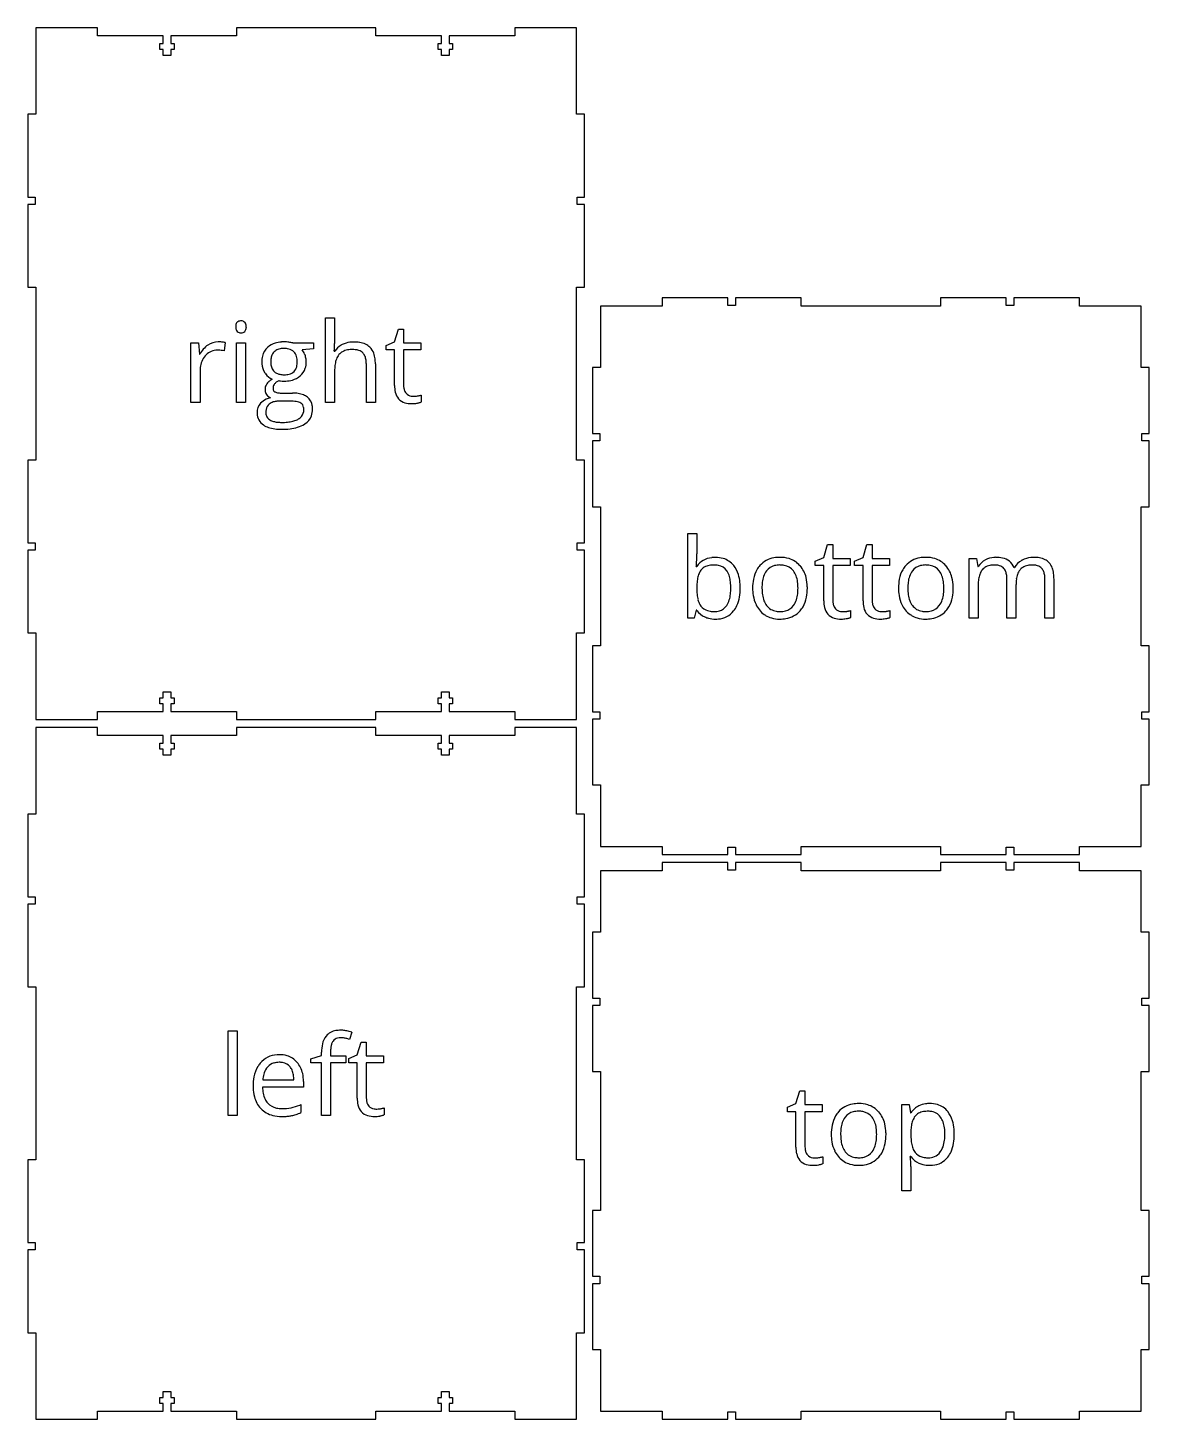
# Model space of a CAD drawing. Header units: inches. Extents: x 0 to 624, y 3 to 518.
# Drawn here: x 209 to 624, y 3 to 518 of the extents above; entities that cross this region are included whole.
import ezdxf

# ---------------------------------------------------------------- set-up
doc = ezdxf.new("R2010")
doc.units = ezdxf.units.IN

msp = doc.modelspace()

# ---------------------------------------------------------------- linework, layer by layer
at = {"layer": 'bottom_labelLayer'}
for p, q in [((453.23, 299.55), (453.23, 330.85)), ((453.23, 330.85), (456.56, 330.85)), ((456.56, 330.85), (456.56, 323.25)), ((503.6, 322), (505.01, 326.71)), ((505.01, 326.71), (506.94, 326.71)), ((506.94, 326.71), (506.94, 321.6)), ((518.14, 322), (519.55, 326.71)), ((519.55, 326.71), (521.48, 326.71)), ((521.48, 326.71), (521.48, 321.6)), ((500.44, 320.61), (503.6, 322)), ((500.44, 319), (500.44, 320.61)), ((506.94, 321.6), (513.34, 321.6)), ((513.34, 321.6), (513.34, 319)), ((514.98, 320.61), (518.14, 322)), ((514.98, 319), (514.98, 320.61)), ((521.48, 321.6), (527.88, 321.6)), ((527.88, 321.6), (527.88, 319)), ((557.33, 299.55), (557.33, 321.6)), ((557.33, 321.6), (560.05, 321.6)), ((560.05, 321.6), (560.59, 318.58)), ((456.4, 318.66), (456.56, 318.66)), ((503.6, 319), (500.44, 319)), ((503.6, 305.89), (503.6, 319)), ((513.34, 319), (506.94, 319)), ((506.94, 319), (506.94, 306.03)), ((518.14, 319), (514.98, 319)), ((518.14, 305.89), (518.14, 319)), ((527.88, 319), (521.48, 319)), ((521.48, 319), (521.48, 306.03)), ((560.59, 318.58), (560.75, 318.58)), ((574.03, 318.26), (574.19, 318.26)), ((560.67, 311.12), (560.67, 299.55)), ((571.37, 299.55), (571.37, 313.89)), ((574.71, 311.86), (574.71, 299.55)), ((585.44, 299.55), (585.44, 313.89)), ((588.77, 313.93), (588.77, 299.55)), ((455.62, 299.55), (453.23, 299.55)), ((456.32, 302.39), (455.62, 299.55)), ((456.56, 302.39), (456.32, 302.39)), ((513.5, 302.31), (513.5, 299.75)), ((528.04, 302.31), (528.04, 299.75)), ((560.67, 299.55), (557.33, 299.55)), ((574.71, 299.55), (571.37, 299.55)), ((588.77, 299.55), (585.44, 299.55))]:
    msp.add_line(p, q, dxfattribs=at)
for centre, radius, start, end in [((406.32, 322.54), 50.24, 355.7239, 358.1259), ((386.94, 323.19), 69.63, 358.1123, 0.0484), ((462.79, 314.32), 7.59, 95.1835, 145.1109), ((463.46, 310.56), 11.41, 89.8743, 96.8145), ((463.59, 311.76), 10.21, 74.2393, 90.5624), ((464.26, 314.23), 7.64, 38.5631, 74.067), ((486.5, 313.08), 8.83, 99.1759, 137.9833), ((487.36, 309.03), 12.97, 89.7326, 100.076), ((487.54, 310.78), 11.22, 73.5223, 90.5692), ((488.19, 313.17), 8.74, 41.1446, 73.2134), ((540.48, 313.08), 8.83, 99.1759, 137.9833), ((541.34, 309.03), 12.97, 89.7326, 100.076), ((541.51, 310.78), 11.22, 73.5223, 90.5692), ((542.17, 313.17), 8.74, 41.1446, 73.2134), ((566.41, 315.25), 6.56, 117.121, 149.5424), ((567.08, 314.06), 7.93, 93.8343, 117.5072), ((567.26, 312.43), 9.58, 89.9662, 94.2831), ((567.37, 311.07), 10.93, 77.5572, 90.5513), ((568.39, 315.43), 6.45, 52.7027, 78.0054), ((568.75, 316.1), 5.7, 22.2098, 51.4971), ((580.24, 314.79), 6.97, 119.4042, 150.1829), ((581.01, 313.62), 8.38, 118.2583, 120.063), ((581.01, 313.53), 8.45, 95.8635, 117.9693), ((581.3, 311.46), 10.54, 89.9197, 96.2617), ((581.39, 310.39), 11.61, 79.9361, 90.3804), ((582.16, 314.58), 7.35, 62.9723, 80.1665), ((582.97, 316.24), 5.5, 44.229, 62.6229), ((582.73, 316.14), 5.75, 19.5612, 43.3161), ((414.78, 321.96), 41.75, 355.4717, 355.6527), ((467.12, 312.21), 10.45, 160.8926, 171.2334), ((462.66, 313.79), 5.72, 143.3382, 161.256), ((461.59, 314.5), 4.44, 120.1403, 142.4249), ((462.24, 313.29), 5.81, 100.4469, 119.6701), ((462.93, 309.78), 9.38, 89.5731, 100.7324), ((463.05, 311.44), 7.72, 78.6781, 90.3749), ((463.71, 314.22), 4.87, 35.5408, 79.8011), ((463.16, 313.83), 5.54, 32.7035, 35.5242), ((461.67, 312.98), 7.26, 15.7779, 32.0151), ((456.88, 311.57), 12.25, 6.1649, 16.0396), ((462.52, 312.88), 9.84, 16.4709, 38.4075), ((457.52, 311.31), 15.08, 5.1338, 16.7973), ((488.7, 311.88), 11.34, 150.7111, 169.4695), ((486.82, 312.84), 9.23, 138.1759, 150.2287), ((491.97, 311.48), 11.22, 162.0653, 173.1675), ((487.88, 312.85), 6.9, 142.9026, 162.375), ((486.58, 313.76), 5.32, 103.4685, 142.3119), ((487.25, 311.22), 7.95, 89.4806, 103.8805), ((487.37, 310.74), 8.42, 79.3453, 90.3175), ((488.01, 313.6), 5.49, 37.9578, 80.4006), ((486.88, 312.8), 6.88, 20.0257, 37.4351), ((483.48, 311.55), 10.5, 7.744, 20.069), ((486.94, 312.09), 10.4, 13.5014, 41.0703), ((482.08, 310.82), 15.41, 1.1277, 13.88), ((542.67, 311.88), 11.34, 150.7111, 169.4695), ((540.79, 312.84), 9.23, 138.1759, 150.2287), ((545.95, 311.48), 11.22, 162.0653, 173.1675), ((541.86, 312.85), 6.9, 142.9026, 162.375), ((540.56, 313.76), 5.32, 103.4685, 142.3119), ((541.23, 311.22), 7.95, 89.4806, 103.8805), ((541.34, 310.74), 8.42, 79.3453, 90.3175), ((541.99, 313.6), 5.49, 37.9578, 80.4006), ((540.86, 312.8), 6.88, 20.0257, 37.4351), ((537.46, 311.55), 10.5, 7.744, 20.069), ((540.91, 312.09), 10.4, 13.5014, 41.0703), ((536.06, 310.82), 15.41, 1.1277, 13.88), ((570.69, 312.48), 9.93, 161.0235, 171.4469), ((566.61, 313.92), 5.6, 143.077, 161.3914), ((565.59, 314.61), 4.38, 123.7021, 142.3022), ((566.03, 313.85), 5.24, 101.1546, 123.0656), ((566.66, 310.87), 8.29, 89.5573, 101.4832), ((566.74, 311.34), 7.82, 85.5238, 90.0793), ((566.96, 313.61), 5.54, 72.3601, 85.9562), ((567.61, 315.55), 3.5, 41.0611, 72.8994), ((567.16, 315.25), 4.04, 20.7071, 40.0218), ((565.15, 314.48), 6.18, 7.9865, 20.795), ((561.52, 313.95), 9.85, 359.6948, 8.1472), ((583.82, 312.71), 9.06, 160.8732, 172.5273), ((580.49, 313.9), 5.52, 140.9765, 161.17), ((579.6, 314.55), 4.42, 122.3597, 140.2884), ((580.1, 313.67), 5.43, 101.0032, 121.7841), ((580.74, 310.57), 8.59, 89.5621, 101.2962), ((580.82, 311.41), 7.75, 85.8145, 90.0685), ((581.02, 313.61), 5.54, 72.6396, 86.2568), ((581.66, 315.54), 3.51, 41.0408, 73.1793), ((581.22, 315.25), 4.04, 20.7071, 40.0218), ((579.21, 314.48), 6.18, 7.9865, 20.795), ((575.58, 313.95), 9.85, 359.6948, 8.1472), ((579.24, 314.82), 9.48, 7.5042, 19.9645), ((573.46, 314.01), 15.32, 359.7107, 7.6907), ((482.29, 310.61), 25.73, 177.6177, 180.0425), ((478.64, 310.51), 22.08, 179.7763, 185.7075), ((474.56, 311.01), 17.98, 171.0668, 177.8457), ((450.04, 310.56), 19.13, 353.4935, 0.2205), ((449.45, 310.71), 19.73, 359.7681, 6.3095), ((453.06, 310.48), 19.58, 350.6563, 0.338), ((451.2, 310.64), 21.43, 359.8779, 5.4094), ((494.58, 310.71), 17.34, 169.2443, 180.3881), ((493.95, 310.53), 16.71, 179.7745, 189.0933), ((497.62, 310.51), 16.91, 179.706, 187.9161), ((498.35, 310.67), 17.65, 173.0086, 180.2464), ((477.38, 310.68), 16.66, 359.7076, 7.8973), ((476.45, 310.53), 17.59, 353.5363, 0.2014), ((480.25, 310.48), 17.25, 349.1762, 0.3863), ((477.9, 310.6), 19.6, 359.9919, 1.542), ((548.56, 310.71), 17.34, 169.2443, 180.3881), ((547.93, 310.53), 16.71, 179.7745, 189.0933), ((552.33, 310.67), 17.65, 173.0086, 180.2464), ((551.59, 310.51), 16.91, 179.706, 187.9161), ((531.36, 310.68), 16.66, 359.7076, 7.8973), ((530.43, 310.53), 17.59, 353.5363, 0.2014), ((534.23, 310.48), 17.25, 349.1762, 0.3863), ((531.88, 310.6), 19.6, 359.9919, 1.542), ((583.92, 311.13), 23.25, 178.0976, 180.0253), ((577.46, 311.42), 16.78, 171.3042, 178.3502), ((589.4, 311.94), 14.68, 172.3776, 180.183), ((593.29, 311.86), 18.58, 179.894, 179.9997), ((469.94, 309.61), 13.33, 185.5925, 194.2051), ((464.36, 308.16), 7.57, 193.943, 208.0218), ((462.11, 307.02), 5.04, 208.5537, 217.5606), ((461.92, 306.94), 4.84, 218.1691, 253.8047), ((463.65, 306.81), 4.8, 286.0163, 326.8497), ((461.26, 308.4), 7.67, 326.7105, 343.6662), ((456.79, 309.76), 12.34, 343.4171, 353.6369), ((462.89, 308.02), 9.39, 321.3161, 335.5436), ((459.88, 309.32), 12.66, 335.8306, 350.8255), ((489.66, 309.8), 12.35, 188.9102, 205.3171), ((488.39, 309.27), 10.98, 205.656, 208.4461), ((486.73, 308.26), 9.04, 207.7947, 238.6758), ((491.41, 309.62), 10.64, 187.7639, 200.0977), ((488, 308.37), 7.01, 200.0846, 216.9132), ((486.75, 307.47), 5.47, 217.301, 261.7099), ((488.05, 307.42), 5.4, 284.5662, 322.6334), ((486.62, 308.46), 7.17, 323.0089, 342.6391), ((482.51, 309.8), 11.49, 342.3616, 353.7537), ((486.06, 309.32), 11.33, 330.2507, 349.4116), ((514.09, 305.77), 10.5, 179.3551, 192.8478), ((513.66, 305.99), 6.72, 179.6416, 189.7506), ((511.29, 305.56), 4.31, 189.548, 205.7874), ((528.64, 305.77), 10.5, 179.3551, 192.8478), ((528.21, 305.99), 6.72, 179.6416, 189.7506), ((525.83, 305.56), 4.31, 189.548, 205.7874), ((543.63, 309.8), 12.35, 188.9102, 205.3171), ((542.36, 309.27), 10.98, 205.656, 208.4461), ((540.71, 308.26), 9.04, 207.7947, 238.6758), ((545.39, 309.62), 10.64, 187.7639, 200.0977), ((541.97, 308.37), 7.01, 200.0846, 216.9132), ((540.72, 307.47), 5.47, 217.301, 261.7099), ((542.03, 307.42), 5.4, 284.5662, 322.6334), ((540.59, 308.46), 7.17, 323.0089, 342.6391), ((536.49, 309.8), 11.49, 342.3616, 353.7537), ((540.04, 309.32), 11.33, 330.2507, 349.4116), ((462.58, 306.69), 7.4, 215.585, 245.8362), ((463.14, 307.99), 8.81, 245.9802, 255.5456), ((462.82, 309.71), 7.76, 253.1382, 266.8483), ((463.43, 309.28), 10.13, 255.7755, 270.3186), ((463.07, 312.68), 10.74, 266.3776, 270.0511), ((463.15, 308.6), 6.66, 269.3869, 285.8631), ((463.5, 310.47), 11.33, 269.9226, 275.5482), ((464.03, 307.09), 7.91, 274.064, 321.4081), ((486.85, 308.49), 9.3, 238.8116, 253.2428), ((487.21, 309.87), 10.72, 253.5437, 270.4182), ((487.33, 310.24), 8.29, 260.5033, 270.2477), ((487.34, 312.12), 12.97, 269.7503, 279.8033), ((487.44, 309.7), 7.76, 269.4482, 284.7256), ((488.17, 308.13), 8.9, 278.8959, 317.9979), ((487.85, 308.39), 9.32, 318.144, 329.7566), ((508.83, 304.35), 5.05, 190.3818, 253.8772), ((510.31, 305.11), 3.24, 206.1294, 221.4084), ((509.86, 307.87), 8.72, 253.7848, 270.8853), ((510.2, 305.03), 3.1, 221.5949, 262.3505), ((510.46, 306.37), 4.46, 261.3266, 270.1913), ((510, 307.71), 8.56, 270.0033, 270.7606), ((509.95, 309.56), 10.41, 270.8933, 275.5484), ((510.5, 312.87), 10.97, 269.8804, 278.3028), ((509.56, 313.6), 14.47, 275.526, 279.294), ((509.9, 311.65), 12.49, 279.1863, 280.1142), ((510.61, 312.02), 10.11, 278.4156, 279.0082), ((510.46, 308.61), 9.4, 280.007, 283.3735), ((509.38, 319.88), 18.06, 278.959, 280.5104), ((511.3, 305.12), 5.81, 283.3069, 288.1198), ((510.55, 313.59), 11.66, 280.4848, 282.6268), ((511.58, 309.02), 6.98, 282.5877, 285.5795), ((512.09, 302.72), 3.28, 287.9888, 295.3049), ((512.09, 307.12), 5.02, 285.7242, 286.2562), ((523.37, 304.35), 5.05, 190.3818, 253.8772), ((524.86, 305.11), 3.24, 206.1294, 221.4084), ((524.41, 307.87), 8.72, 253.7848, 270.8853), ((524.75, 305.03), 3.1, 221.5949, 262.3505), ((525.01, 306.37), 4.46, 261.3266, 270.1913), ((524.54, 307.71), 8.56, 270.0033, 270.7606), ((524.49, 309.56), 10.41, 270.8933, 275.5484), ((525.05, 312.87), 10.97, 269.8804, 278.3028), ((524.1, 313.6), 14.47, 275.526, 279.294), ((524.45, 311.65), 12.49, 279.1863, 280.1142), ((525.15, 312.02), 10.11, 278.4156, 279.0082), ((525.01, 308.61), 9.4, 280.007, 283.3735), ((523.92, 319.88), 18.06, 278.959, 280.5104), ((525.84, 305.12), 5.81, 283.3069, 288.1198), ((525.09, 313.59), 11.66, 280.4848, 282.6268), ((526.12, 309.02), 6.98, 282.5877, 285.5795), ((526.64, 302.72), 3.28, 287.9888, 295.3049), ((526.64, 307.12), 5.02, 285.7242, 286.2562), ((540.82, 308.49), 9.3, 238.8116, 253.2428), ((541.18, 309.87), 10.72, 253.5437, 270.4182), ((541.3, 310.24), 8.29, 260.5033, 270.2477), ((541.31, 312.12), 12.97, 269.7503, 279.8033), ((541.41, 309.7), 7.76, 269.4482, 284.7256), ((542.15, 308.13), 8.9, 278.8959, 317.9979), ((541.82, 308.39), 9.32, 318.144, 329.7566)]:
    msp.add_arc(centre, radius, start, end, dxfattribs=at)
at = {"layer": 'bottom_outsideCutPath'}
for p, q in [((468.12, 418), (443.75, 418)), ((443.75, 418), (443.75, 415)), ((468.12, 415.25), (468.12, 418)), ((495.25, 418), (470.88, 418)), ((470.88, 418), (470.88, 415.25)), ((495.25, 415), (495.25, 418)), ((571.12, 418), (546.75, 418)), ((546.75, 418), (546.75, 415)), ((571.12, 415.25), (571.12, 418)), ((598.25, 418), (573.88, 418)), ((573.88, 418), (573.88, 415.25)), ((598.25, 415), (598.25, 418)), ((421, 415), (421, 392.25)), ((443.75, 415), (421, 415)), ((469.5, 415.25), (468.12, 415.25)), ((470.88, 415.25), (469.5, 415.25)), ((469.5, 415.25), (469.5, 415.25)), ((546.75, 415), (495.25, 415)), ((572.5, 415.25), (571.12, 415.25)), ((573.88, 415.25), (572.5, 415.25)), ((572.5, 415.25), (572.5, 415.25)), ((621, 415), (598.25, 415)), ((621, 392.25), (621, 415)), ((421, 392.25), (418, 392.25)), ((418, 392.25), (418, 367.88)), ((624, 392.25), (621, 392.25)), ((624, 367.88), (624, 392.25)), ((418, 367.88), (420.75, 367.88)), ((420.75, 367.88), (420.75, 366.5)), ((420.75, 366.5), (420.75, 366.5)), ((420.75, 366.5), (420.75, 365.12)), ((621.25, 366.5), (621.25, 367.88)), ((621.25, 367.88), (624, 367.88)), ((621.25, 365.12), (621.25, 366.5)), ((621.25, 366.5), (621.25, 366.5)), ((420.75, 365.12), (418, 365.12)), ((418, 365.12), (418, 340.75)), ((624, 365.12), (621.25, 365.12)), ((624, 340.75), (624, 365.12)), ((418, 340.75), (421, 340.75)), ((421, 340.75), (421, 289.25)), ((621, 289.25), (621, 340.75)), ((621, 340.75), (624, 340.75)), ((421, 289.25), (418, 289.25)), ((418, 289.25), (418, 264.88)), ((624, 289.25), (621, 289.25)), ((624, 264.88), (624, 289.25)), ((418, 264.88), (420.75, 264.88)), ((420.75, 264.88), (420.75, 263.5)), ((420.75, 263.5), (420.75, 263.5)), ((420.75, 263.5), (420.75, 262.12)), ((621.25, 263.5), (621.25, 264.88)), ((621.25, 264.88), (624, 264.88)), ((621.25, 262.12), (621.25, 263.5)), ((621.25, 263.5), (621.25, 263.5)), ((420.75, 262.12), (418, 262.12)), ((418, 262.12), (418, 237.75)), ((624, 262.12), (621.25, 262.12)), ((624, 237.75), (624, 262.12)), ((418, 237.75), (421, 237.75)), ((421, 237.75), (421, 215)), ((621, 215), (621, 237.75)), ((621, 237.75), (624, 237.75)), ((421, 215), (443.75, 215)), ((443.75, 215), (443.75, 212)), ((443.75, 212), (468.12, 212)), ((468.12, 212), (468.12, 214.75)), ((468.12, 214.75), (469.5, 214.75)), ((469.5, 214.75), (469.5, 214.75)), ((469.5, 214.75), (470.88, 214.75)), ((470.88, 214.75), (470.88, 212)), ((470.88, 212), (495.25, 212)), ((495.25, 212), (495.25, 215)), ((495.25, 215), (546.75, 215)), ((546.75, 215), (546.75, 212)), ((546.75, 212), (571.12, 212)), ((571.12, 212), (571.12, 214.75)), ((571.12, 214.75), (572.5, 214.75)), ((572.5, 214.75), (572.5, 214.75)), ((572.5, 214.75), (573.88, 214.75)), ((573.88, 214.75), (573.88, 212)), ((573.88, 212), (598.25, 212)), ((598.25, 212), (598.25, 215)), ((598.25, 215), (621, 215))]:
    msp.add_line(p, q, dxfattribs=at)
at = {"layer": 'left_labelLayer'}
for p, q in [((283.18, 115.44), (283.18, 146.74)), ((283.18, 146.74), (286.52, 146.74)), ((286.52, 146.74), (286.52, 115.44)), ((328.91, 146.26), (328.04, 143.58)), ((330.92, 137.89), (332.33, 142.6)), ((332.33, 142.6), (334.26, 142.6)), ((334.26, 142.6), (334.26, 137.49)), ((313.76, 136.4), (317.7, 137.61)), ((313.76, 134.89), (313.76, 136.4)), ((317.7, 134.89), (313.76, 134.89)), ((317.7, 137.61), (317.7, 138.84)), ((317.7, 115.44), (317.7, 134.89)), ((321.04, 138.92), (321.04, 137.49)), ((321.04, 137.49), (326.66, 137.49)), ((326.66, 134.89), (321.04, 134.89)), ((321.04, 134.89), (321.04, 115.44)), ((326.66, 137.49), (326.66, 134.89)), ((327.76, 136.5), (330.92, 137.89)), ((327.76, 134.89), (327.76, 136.5)), ((330.92, 134.89), (327.76, 134.89)), ((330.92, 121.78), (330.92, 134.89)), ((334.26, 137.49), (340.66, 137.49)), ((340.66, 134.89), (334.26, 134.89)), ((334.26, 134.89), (334.26, 121.92)), ((340.66, 137.49), (340.66, 134.89)), ((311.02, 125.86), (295.84, 125.86)), ((295.92, 128.58), (307.44, 128.58)), ((311.02, 127.97), (311.02, 125.86)), ((310.08, 119.44), (310.08, 116.47)), ((286.52, 115.44), (283.18, 115.44)), ((321.04, 115.44), (317.7, 115.44)), ((340.82, 118.2), (340.82, 115.64))]:
    msp.add_line(p, q, dxfattribs=at)
for centre, radius, start, end in [((324.87, 140.48), 7, 141.7434, 168.2322), ((323.84, 141.02), 5.86, 98.2552, 139.6203), ((324.75, 136.81), 10.15, 89.6697, 99.9314), ((324.7, 139.7), 4.5, 89.4859, 103.4197), ((324.72, 137.03), 7.18, 83.0761, 89.7927), ((324.75, 136.21), 10.75, 81.5641, 89.7018), ((323.99, 130.94), 16.08, 75.974, 81.6565), ((322.7, 125.55), 21.62, 73.2964, 76.0946), ((331.24, 138.99), 13.53, 167.5776, 180.6587), ((336.81, 138.92), 15.77, 178.1973, 180.0232), ((332.49, 139.11), 11.45, 171.6528, 178.4384), ((327.92, 139.79), 6.82, 161.8438, 171.7847), ((325.12, 140.74), 3.86, 145.0689, 162.1802), ((324.3, 141.26), 2.89, 102.7677, 144.338), ((324.28, 133.5), 10.73, 76.5184, 83.0217), ((323.02, 128.16), 16.22, 71.9613, 76.5918), ((302.59, 128.41), 9.89, 140.1056, 148.9067), ((301.61, 129.31), 8.56, 92.4763, 140.5386), ((301.55, 129.96), 5.09, 106.4657, 137.9176), ((301.95, 128.51), 6.58, 89.4422, 106.209), ((302.04, 126.09), 11.81, 89.9638, 93.9176), ((302.05, 128.23), 6.86, 79.6469, 90.291), ((302.15, 127.72), 10.17, 74.2126, 90.545), ((302.53, 130.47), 4.58, 40.0823, 80.6243), ((302.79, 130.06), 7.74, 41.2065, 74.0233), ((301.58, 129.02), 9.34, 11.5994, 41.1496), ((309.91, 126.4), 17.54, 168.9539, 180.3843), ((304.18, 127.57), 11.69, 149.4071, 169.1854), ((308.48, 127.42), 12.62, 172.1545, 174.7616), ((305.61, 127.88), 9.71, 160.3353, 172.5315), ((302.69, 128.96), 6.6, 138.0995, 160.5866), ((302.06, 130.11), 5.17, 23.4821, 39.7072), ((300.13, 129.3), 7.26, 8.7342, 23.2772), ((296.06, 128.64), 11.38, 359.6745, 8.9224), ((297.43, 128.06), 13.59, 359.6148, 12.0336), ((311.45, 126.28), 19.08, 179.9887, 181.7991), ((307.16, 126.03), 14.78, 181.3575, 194.492), ((309.24, 126.13), 13.4, 181.1447, 190.8007), ((304.51, 125.2), 8.58, 190.6006, 206.0275), ((302.38, 124.72), 9.83, 194.0877, 223.0538), ((302.42, 124.21), 6.27, 206.295, 222.5558), ((302.23, 124.11), 6.07, 223.0645, 258.1401), ((302.98, 135.59), 17.64, 270.1984, 292.209), ((302.13, 138.02), 20.21, 291.8255, 293.1614), ((341.42, 121.66), 10.5, 179.3551, 192.8478), ((336.15, 120.23), 5.05, 190.3818, 253.8772), ((340.98, 121.88), 6.72, 179.6416, 189.7506), ((338.61, 121.45), 4.31, 189.548, 205.7874), ((337.63, 121), 3.24, 206.1294, 221.4084), ((337.53, 120.92), 3.1, 221.5949, 262.3505), ((301.86, 124.35), 9.19, 223.5466, 256.1957), ((302.81, 128.01), 12.98, 256.0088, 270.4848), ((302.97, 127.15), 9.19, 257.5312, 270.4319), ((302.93, 142.24), 27.21, 269.9669, 271.9931), ((303.19, 135.68), 20.64, 271.912, 275.9727), ((303.9, 129.1), 14.02, 275.9055, 281.6604), ((303.54, 130.37), 15.33, 281.9936, 287.8851), ((302.09, 134.85), 20.05, 287.9023, 293.4862), ((337.18, 123.76), 8.72, 253.7848, 270.8853), ((337.79, 122.26), 4.46, 261.3266, 270.1913), ((337.32, 123.6), 8.56, 270.0033, 270.7606), ((337.27, 125.45), 10.41, 270.8933, 275.5484), ((337.82, 128.76), 10.97, 269.8804, 278.3028), ((336.88, 129.49), 14.47, 275.526, 279.294), ((337.22, 127.54), 12.49, 279.1863, 280.1142), ((337.93, 127.91), 10.11, 278.4156, 279.0082), ((337.78, 124.5), 9.4, 280.007, 283.3735), ((336.7, 135.77), 18.06, 278.959, 280.5104), ((338.62, 121.01), 5.81, 283.3069, 288.1198), ((337.87, 129.48), 11.66, 280.4848, 282.6268), ((338.9, 124.91), 6.98, 282.5877, 285.5795), ((339.41, 118.61), 3.28, 287.9888, 295.3049), ((339.41, 123.01), 5.02, 285.7242, 286.2562)]:
    msp.add_arc(centre, radius, start, end, dxfattribs=at)
at = {"layer": 'left_outsideCutPath'}
for p, q in [((212, 259), (212, 227)), ((234.75, 259), (212, 259)), ((234.75, 256), (234.75, 259)), ((337.75, 259), (286.25, 259)), ((286.25, 259), (286.25, 256)), ((337.75, 256), (337.75, 259)), ((412, 259), (389.25, 259)), ((389.25, 259), (389.25, 256)), ((412, 227), (412, 259)), ((259.12, 256), (234.75, 256)), ((257.88, 251), (257.88, 253.25)), ((257.88, 253.25), (259.12, 253.25)), ((259.12, 253.25), (259.12, 256)), ((286.25, 256), (261.88, 256)), ((261.88, 256), (261.88, 253.25)), ((261.88, 253.25), (263.12, 253.25)), ((263.12, 253.25), (263.12, 251)), ((362.12, 256), (337.75, 256)), ((360.88, 251), (360.88, 253.25)), ((360.88, 253.25), (362.12, 253.25)), ((362.12, 253.25), (362.12, 256)), ((389.25, 256), (364.88, 256)), ((364.88, 256), (364.88, 253.25)), ((364.88, 253.25), (366.12, 253.25)), ((366.12, 253.25), (366.12, 251)), ((259.12, 251), (257.88, 251)), ((259.12, 248.75), (259.12, 251)), ((261.88, 248.75), (259.12, 248.75)), ((263.12, 251), (261.88, 251)), ((261.88, 251), (261.88, 248.75)), ((362.12, 251), (360.88, 251)), ((362.12, 248.75), (362.12, 251)), ((364.88, 248.75), (362.12, 248.75)), ((366.12, 251), (364.88, 251)), ((364.88, 251), (364.88, 248.75)), ((212, 227), (209, 227)), ((209, 227), (209, 196.38)), ((415, 227), (412, 227)), ((415, 196.38), (415, 227)), ((209, 196.38), (211.75, 196.38)), ((211.75, 196.38), (211.75, 195)), ((412.25, 195), (412.25, 196.38)), ((412.25, 196.38), (415, 196.38)), ((211.75, 193.62), (209, 193.62)), ((209, 193.62), (209, 163)), ((211.75, 195), (211.75, 195)), ((211.75, 195), (211.75, 193.62)), ((412.25, 193.62), (412.25, 195)), ((412.25, 195), (412.25, 195)), ((415, 193.62), (412.25, 193.62)), ((415, 163), (415, 193.62)), ((209, 163), (212, 163)), ((212, 163), (212, 99)), ((412, 99), (412, 163)), ((412, 163), (415, 163)), ((212, 99), (209, 99)), ((209, 99), (209, 68.38)), ((415, 99), (412, 99)), ((415, 68.38), (415, 99)), ((209, 68.38), (211.75, 68.38)), ((211.75, 68.38), (211.75, 67)), ((211.75, 67), (211.75, 67)), ((211.75, 67), (211.75, 65.62)), ((412.25, 67), (412.25, 68.38)), ((412.25, 68.38), (415, 68.38)), ((412.25, 65.62), (412.25, 67)), ((412.25, 67), (412.25, 67)), ((211.75, 65.62), (209, 65.62)), ((209, 65.62), (209, 35)), ((415, 65.62), (412.25, 65.62)), ((415, 35), (415, 65.62)), ((209, 35), (212, 35)), ((212, 35), (212, 3)), ((412, 3), (412, 35)), ((412, 35), (415, 35)), ((257.88, 8.75), (257.88, 11)), ((257.88, 11), (259.12, 11)), ((259.12, 11), (259.12, 13.25)), ((259.12, 13.25), (261.88, 13.25)), ((261.88, 13.25), (261.88, 11)), ((261.88, 11), (263.12, 11)), ((263.12, 11), (263.12, 8.75)), ((360.88, 8.75), (360.88, 11)), ((360.88, 11), (362.12, 11)), ((362.12, 11), (362.12, 13.25)), ((362.12, 13.25), (364.88, 13.25)), ((364.88, 13.25), (364.88, 11)), ((364.88, 11), (366.12, 11)), ((366.12, 11), (366.12, 8.75)), ((234.75, 3), (234.75, 6)), ((234.75, 6), (259.12, 6)), ((259.12, 8.75), (257.88, 8.75)), ((259.12, 6), (259.12, 8.75)), ((263.12, 8.75), (261.88, 8.75)), ((261.88, 8.75), (261.88, 6)), ((261.88, 6), (286.25, 6)), ((286.25, 6), (286.25, 3)), ((337.75, 3), (337.75, 6)), ((337.75, 6), (362.12, 6)), ((362.12, 8.75), (360.88, 8.75)), ((362.12, 6), (362.12, 8.75)), ((366.12, 8.75), (364.88, 8.75)), ((364.88, 8.75), (364.88, 6)), ((364.88, 6), (389.25, 6)), ((389.25, 6), (389.25, 3)), ((212, 3), (234.75, 3)), ((286.25, 3), (337.75, 3)), ((389.25, 3), (412, 3))]:
    msp.add_line(p, q, dxfattribs=at)
at = {"layer": 'right_labelLayer'}
for p, q in [((319.19, 379.3), (319.19, 410.6)), ((319.19, 410.6), (322.53, 410.6)), ((322.53, 410.6), (322.53, 401.12)), ((341.56, 400.36), (344.72, 401.75)), ((344.72, 401.75), (346.13, 406.46)), ((346.13, 406.46), (348.06, 406.46)), ((348.06, 406.46), (348.06, 401.35)), ((269.38, 379.3), (269.38, 401.35)), ((269.38, 401.35), (272.14, 401.35)), ((272.14, 401.35), (272.52, 397.26)), ((272.52, 397.26), (272.68, 397.26)), ((282.08, 401.51), (281.61, 398.41)), ((286.2, 379.3), (286.2, 401.35)), ((286.2, 401.35), (289.54, 401.35)), ((289.54, 401.35), (289.54, 379.3)), ((307.04, 401.35), (314.67, 401.35)), ((314.67, 399.23), (310.58, 398.75)), ((314.67, 401.35), (314.67, 399.23)), ((322.37, 398.29), (322.57, 398.29)), ((341.56, 398.75), (341.56, 400.36)), ((344.72, 398.75), (341.56, 398.75)), ((344.72, 385.63), (344.72, 398.75)), ((348.06, 401.35), (354.46, 401.35)), ((354.46, 398.75), (348.06, 398.75)), ((348.06, 398.75), (348.06, 385.78)), ((354.46, 401.35), (354.46, 398.75)), ((334.28, 379.3), (334.28, 393.56)), ((337.62, 393.68), (337.62, 379.3)), ((272.72, 391.13), (272.72, 379.3)), ((322.53, 390.82), (322.53, 379.3)), ((303.06, 382.8), (306.96, 382.8)), ((354.62, 382.05), (354.62, 379.5)), ((272.72, 379.3), (269.38, 379.3)), ((289.54, 379.3), (286.2, 379.3)), ((305.89, 379.8), (301.89, 379.8)), ((322.53, 379.3), (319.19, 379.3)), ((337.62, 379.3), (334.28, 379.3))]:
    msp.add_line(p, q, dxfattribs=at)
for centre, radius, start, end in [((289.62, 407.34), 3.7, 170.8452, 180.3545), ((289.86, 407.31), 3.94, 179.8805, 185.3687), ((288.64, 407.18), 2.72, 184.9925, 198.204), ((288.23, 407.58), 2.3, 155.9679, 171.0516), ((287.56, 407.87), 1.56, 133.788, 155.9172), ((287.81, 407.6), 1.93, 92.6446, 133.471), ((287.89, 406.98), 2.55, 89.9693, 93.7642), ((287.92, 407.57), 1.97, 46.3709, 90.8879), ((288.12, 407.77), 1.69, 17.7252, 46.4474), ((287.2, 407.45), 2.65, 4.9428, 18.1901), ((286.41, 407.3), 3.46, 349.8345, 0.3891), ((286.04, 407.33), 3.82, 359.8848, 5.3181), ((279.4, 395.09), 6.66, 89.6797, 124.4406), ((279.47, 386.42), 15.33, 84.9923, 90.1281), ((287.7, 406.86), 1.72, 197.7934, 224.8942), ((287.8, 406.97), 1.87, 225.1301, 249.9001), ((287.87, 407.21), 2.12, 250.5, 270.5978), ((287.92, 407.04), 1.95, 269.1788, 314.2807), ((288.15, 406.82), 1.63, 313.6154, 332.2678), ((287.66, 407.06), 2.18, 332.6323, 350.0705), ((303.55, 390.97), 10.76, 93.633, 106.5409), ((303.91, 387), 14.75, 89.938, 94.0268), ((303.96, 388.95), 12.8, 82.5852, 90.185), ((329.51, 390.87), 10.84, 89.8927, 96.9959), ((329.62, 388.16), 13.55, 80.6863, 90.3537), ((282.51, 391.73), 11.28, 139.4139, 150.6033), ((280.48, 393.46), 8.61, 124.2321, 139.4161), ((280.58, 391.33), 7.92, 135.6209, 138.8377), ((279.16, 392.92), 5.79, 89.6335, 137.0881), ((279.19, 390.88), 7.83, 87.3437, 89.9659), ((279.06, 388.46), 10.25, 81.5884, 87.1917), ((278.41, 384.04), 14.72, 77.4454, 81.636), ((279.84, 390.54), 11.19, 78.4892, 85.0266), ((302.04, 395.09), 6.35, 132.3288, 167.3341), ((302.47, 394.48), 7.09, 106.2189, 131.5378), ((303.02, 395.24), 4.01, 135.584, 163.0016), ((302.88, 395.33), 3.84, 122.5211, 134.9967), ((303.23, 394.7), 4.57, 101.0621, 121.9739), ((303.73, 392.31), 7.01, 89.5859, 101.3334), ((303.87, 392.05), 7.26, 76.1095, 90.7028), ((304.8, 395.4), 3.79, 13.9536, 77.6674), ((304.36, 391.97), 9.75, 74.0089, 82.5695), ((306.33, 395.38), 5.43, 29.4584, 38.3577), ((304.11, 394.12), 7.98, 23.1845, 29.5422), ((301.99, 393.18), 10.29, 21.2506, 23.349), ((305.59, 394.61), 6.42, 6.8505, 20.9872), ((309.44, 400.11), 13.06, 351.9713, 354.9619), ((302.7, 400.7), 19.83, 354.9828, 357.8944), ((292.49, 401.09), 30.04, 357.8674, 0.0683), ((328.23, 394.75), 6.67, 119.8316, 147.9726), ((328.43, 393.5), 5.56, 140.6208, 160.5049), ((327.69, 394), 4.68, 118.4551, 139.6706), ((329.04, 393.51), 8.15, 116.6658, 120.4183), ((329.19, 393.11), 8.57, 96.6653, 116.3782), ((328.42, 392.57), 6.28, 100.1068, 118.0847), ((329.14, 388.81), 10.11, 89.5919, 100.3595), ((329.23, 390.06), 8.85, 84.0198, 90.1511), ((329.57, 392.91), 5.98, 71.0828, 84.3691), ((330.32, 395), 3.76, 43.3791, 71.5386), ((330.46, 393.12), 8.52, 65.6023, 80.8844), ((330.12, 394.91), 3.97, 22.7024, 42.342), ((331.47, 395.4), 6.02, 46.7401, 65.4131), ((331.54, 395.62), 5.81, 19.2204, 45.7661), ((328.19, 394.38), 9.39, 6.4734, 19.6468), ((282.86, 391.14), 10.14, 173.6908, 180.0883), ((280.37, 391.53), 7.63, 138.9576, 174.5422), ((305.24, 394.29), 9.65, 166.8196, 180.4839), ((304.02, 394.2), 8.43, 179.9759, 183.6207), ((302.51, 394.03), 6.9, 183.0161, 212.3123), ((307.68, 394.3), 8.78, 175.3393, 180.0864), ((305.41, 394.24), 6.52, 179.5618, 191.6529), ((305.14, 394.55), 6.23, 162.5912, 175.7343), ((303.15, 393.75), 4.2, 191.3555, 213.366), ((302.6, 393.43), 3.57, 213.9574, 227.7971), ((304.93, 393.42), 3.68, 282.7797, 346.4829), ((301.55, 394.45), 7.18, 359.1806, 15.0432), ((301.97, 394.26), 6.76, 345.4362, 0.7466), ((305.79, 393.88), 6.19, 310.6098, 342.0924), ((304.38, 394.27), 7.66, 342.565, 0.5958), ((303.78, 394.36), 8.25, 359.8711, 7.0432), ((344.08, 390.83), 21.55, 178.108, 180.0229), ((338.51, 391.08), 15.97, 171.3202, 178.3407), ((332.28, 392.07), 9.66, 160.1567, 171.5313), ((328.34, 394.17), 5.9, 8.4931, 22.658), ((324.84, 393.62), 9.44, 359.6714, 8.6877), ((323.18, 393.73), 14.44, 359.7945, 6.7744), ((302.79, 394.24), 7.26, 212.4714, 215.8876), ((301.7, 393.36), 5.85, 215.1641, 247.4748), ((301.3, 383.4), 4.78, 132.7259, 144.1479), ((303.09, 381.48), 7.4, 125.2213, 132.8656), ((304.9, 378.98), 10.49, 121.2352, 125.3795), ((303.1, 384.03), 3.5, 128.0882, 147.14), ((303.07, 394.01), 4.32, 228.2621, 254.7341), ((304.63, 382.13), 5.94, 117.3935, 128.4095), ((303.54, 396.32), 9.06, 259.4964, 263.3904), ((303.68, 396.08), 6.48, 254.4017, 267.4349), ((303.72, 397.98), 10.73, 263.4837, 270.1271), ((303.84, 398.2), 8.6, 267.0155, 270.0323), ((303.75, 401.75), 14.5, 269.9692, 272.9312), ((303.94, 396.87), 7.28, 269.2257, 284.3773), ((304, 398.27), 11.02, 272.5335, 285.258), ((305, 394.8), 7.41, 284.9316, 310.6223), ((300.6, 384.12), 3.82, 161.7226, 180.4843), ((300.62, 384.08), 3.83, 179.9837, 182.9378), ((299.88, 384.01), 3.1, 182.1767, 215.3416), ((300.18, 384.23), 3.38, 144.4963, 161.3351), ((300.71, 384.6), 4.11, 215.465, 217.1749), ((300.21, 384.18), 3.47, 216.5861, 245.4969), ((302.27, 384.58), 2.51, 147.5369, 180.2592), ((301.49, 384.55), 1.73, 179.2919, 198.3581), ((301.17, 384.46), 1.4, 199.2292, 239.5691), ((301.43, 384.83), 1.85, 238.2199, 239.846), ((301.65, 385.27), 2.34, 240.7303, 254.5026), ((302.29, 387.48), 4.64, 254.1637, 262.2123), ((302.79, 391.01), 8.21, 262.0556, 267.2083), ((303.04, 395.5), 12.7, 267.0919, 270.0863), ((307.03, 369.13), 13.67, 81.5744, 90.306), ((307.78, 374.02), 8.72, 68.3671, 81.7399), ((308.76, 376.52), 6.03, 52.188, 68.2501), ((309.45, 377.44), 4.89, 8.6201, 51.8982), ((355.22, 385.52), 10.5, 179.3551, 192.8478), ((349.95, 384.09), 5.05, 190.3818, 253.8772), ((354.78, 385.73), 6.72, 179.6416, 189.7506), ((352.41, 385.31), 4.31, 189.548, 205.7874), ((351.44, 384.86), 3.24, 206.1294, 221.4084), ((351.33, 384.78), 3.1, 221.5949, 262.3505), ((351.59, 386.12), 4.46, 261.3266, 270.1913), ((351.62, 392.62), 10.97, 269.8804, 278.3028), ((351.73, 391.77), 10.11, 278.4156, 279.0082), ((350.5, 399.63), 18.06, 278.959, 280.5104), ((351.67, 393.33), 11.66, 280.4848, 282.6268), ((352.7, 388.76), 6.98, 282.5877, 285.5795), ((353.21, 386.87), 5.02, 285.7242, 286.2562), ((298.97, 375.65), 5.11, 138.3916, 181.0053), ((299.51, 375.16), 5.83, 113.8121, 138.3496), ((302.43, 375.63), 5.34, 168.2581, 180.382), ((300.53, 372.95), 8.26, 102.2871, 114.1173), ((300.65, 376.05), 3.52, 130.7945, 169.0414), ((300.89, 375.74), 3.91, 117.2305, 130.5023), ((301.36, 374.75), 5.01, 99.8103, 116.823), ((301.84, 372.12), 7.68, 89.6435, 100.0209), ((305.95, 358.55), 21.25, 86.5054, 90.1399), ((306.49, 367.21), 12.57, 81.4172, 86.5757), ((307.38, 372.96), 6.76, 73.41, 81.5907), ((308.43, 376.39), 3.17, 58.9972, 73.8586), ((308.95, 377.32), 2.1, 31.5095, 58.0778), ((307.52, 376.55), 3.65, 319.0766, 1.1407), ((308.39, 377.01), 2.74, 10.6609, 30.9362), ((306.65, 376.66), 4.52, 359.5461, 10.9905), ((307.15, 376.81), 7.23, 340.5269, 0.7202), ((307.05, 376.94), 7.34, 359.7431, 9.7326), ((350.98, 387.62), 8.72, 253.7848, 270.8853), ((351.12, 387.46), 8.56, 270.0033, 270.7606), ((351.07, 389.3), 10.41, 270.8933, 275.5484), ((350.68, 393.35), 14.47, 275.526, 279.294), ((351.02, 391.4), 12.49, 279.1863, 280.1142), ((351.59, 388.36), 9.4, 280.007, 283.3735), ((352.42, 384.87), 5.81, 283.3069, 288.1198), ((353.21, 382.47), 3.28, 287.9888, 295.3049), ((300.92, 375.55), 7.05, 179.9784, 183.0227), ((299.28, 375.39), 5.41, 182.208, 207.7462), ((299.15, 375.44), 5.32, 208.9036, 236.4231), ((300.55, 377.44), 7.76, 235.9668, 251.2229), ((300.44, 375.55), 3.35, 179.2208, 200.9356), ((300.04, 375.46), 2.95, 202.0287, 236.1457), ((300.64, 376.22), 3.92, 235.0634, 238.5042), ((301.34, 377.47), 5.35, 239.1066, 254.4863), ((302.27, 380.68), 8.69, 254.2324, 263.4937), ((302.85, 385.64), 13.68, 263.4108, 270.1458), ((302.92, 389.09), 17.13, 269.9078, 269.9996), ((303, 394.4), 22.45, 269.7957, 275.3991), ((303.84, 385.78), 13.78, 275.2957, 283.3516), ((305.21, 380.14), 7.98, 283.1371, 295.8573), ((306.22, 377.93), 5.55, 296.4047, 301.8009), ((306.06, 379.77), 10.01, 286.2542, 302.528), ((306.62, 377.38), 4.87, 301.2231, 318.6238), ((307.1, 377.97), 7.94, 303.187, 304.1722), ((308.22, 376.55), 6.14, 302.9904, 339.5495), ((301.87, 381.32), 11.86, 251.2102, 262.7064), ((302.79, 388.11), 18.71, 262.5635, 270.2699), ((302.99, 395.87), 26.47, 269.7545, 276.617), ((304.17, 386), 16.53, 276.494, 286.4954)]:
    msp.add_arc(centre, radius, start, end, dxfattribs=at)
at = {"layer": 'right_outsideCutPath'}
for p, q in [((212, 518), (212, 486)), ((234.75, 518), (212, 518)), ((234.75, 515), (234.75, 518)), ((259.12, 515), (234.75, 515)), ((259.12, 512.25), (259.12, 515)), ((286.25, 515), (261.88, 515)), ((261.88, 515), (261.88, 512.25)), ((337.75, 518), (286.25, 518)), ((286.25, 518), (286.25, 515)), ((337.75, 515), (337.75, 518)), ((362.12, 515), (337.75, 515)), ((362.12, 512.25), (362.12, 515)), ((389.25, 515), (364.88, 515)), ((364.88, 515), (364.88, 512.25)), ((412, 518), (389.25, 518)), ((389.25, 518), (389.25, 515)), ((412, 486), (412, 518)), ((257.88, 510), (257.88, 512.25)), ((257.88, 512.25), (259.12, 512.25)), ((259.12, 510), (257.88, 510)), ((259.12, 507.75), (259.12, 510)), ((261.88, 512.25), (263.12, 512.25)), ((263.12, 510), (261.88, 510)), ((261.88, 510), (261.88, 507.75)), ((263.12, 512.25), (263.12, 510)), ((360.88, 510), (360.88, 512.25)), ((360.88, 512.25), (362.12, 512.25)), ((362.12, 510), (360.88, 510)), ((362.12, 507.75), (362.12, 510)), ((364.88, 512.25), (366.12, 512.25)), ((366.12, 510), (364.88, 510)), ((364.88, 510), (364.88, 507.75)), ((366.12, 512.25), (366.12, 510)), ((261.88, 507.75), (259.12, 507.75)), ((364.88, 507.75), (362.12, 507.75)), ((212, 486), (209, 486)), ((209, 486), (209, 455.38)), ((415, 486), (412, 486)), ((415, 455.38), (415, 486)), ((209, 455.38), (211.75, 455.38)), ((211.75, 455.38), (211.75, 454)), ((211.75, 454), (211.75, 454)), ((211.75, 454), (211.75, 452.62)), ((412.25, 454), (412.25, 455.38)), ((412.25, 455.38), (415, 455.38)), ((412.25, 452.62), (412.25, 454)), ((412.25, 454), (412.25, 454)), ((211.75, 452.62), (209, 452.62)), ((209, 452.62), (209, 422)), ((415, 452.62), (412.25, 452.62)), ((415, 422), (415, 452.62)), ((209, 422), (212, 422)), ((212, 422), (212, 358)), ((412, 358), (412, 422)), ((412, 422), (415, 422)), ((212, 358), (209, 358)), ((209, 358), (209, 327.38)), ((415, 358), (412, 358)), ((415, 327.38), (415, 358)), ((209, 327.38), (211.75, 327.38)), ((211.75, 324.62), (209, 324.62)), ((209, 324.62), (209, 294)), ((211.75, 327.38), (211.75, 326)), ((211.75, 326), (211.75, 326)), ((211.75, 326), (211.75, 324.62)), ((412.25, 326), (412.25, 327.38)), ((412.25, 327.38), (415, 327.38)), ((412.25, 324.62), (412.25, 326)), ((412.25, 326), (412.25, 326)), ((415, 324.62), (412.25, 324.62)), ((415, 294), (415, 324.62)), ((209, 294), (212, 294)), ((212, 294), (212, 262)), ((412, 262), (412, 294)), ((412, 294), (415, 294)), ((257.88, 267.75), (257.88, 270)), ((257.88, 270), (259.12, 270)), ((259.12, 270), (259.12, 272.25)), ((259.12, 272.25), (261.88, 272.25)), ((261.88, 272.25), (261.88, 270)), ((261.88, 270), (263.12, 270)), ((263.12, 270), (263.12, 267.75)), ((360.88, 267.75), (360.88, 270)), ((360.88, 270), (362.12, 270)), ((362.12, 270), (362.12, 272.25)), ((362.12, 272.25), (364.88, 272.25)), ((364.88, 272.25), (364.88, 270)), ((364.88, 270), (366.12, 270)), ((366.12, 270), (366.12, 267.75)), ((234.75, 262), (234.75, 265)), ((234.75, 265), (259.12, 265)), ((259.12, 267.75), (257.88, 267.75)), ((259.12, 265), (259.12, 267.75)), ((263.12, 267.75), (261.88, 267.75)), ((261.88, 267.75), (261.88, 265)), ((261.88, 265), (286.25, 265)), ((286.25, 265), (286.25, 262)), ((337.75, 262), (337.75, 265)), ((337.75, 265), (362.12, 265)), ((362.12, 267.75), (360.88, 267.75)), ((362.12, 265), (362.12, 267.75)), ((366.12, 267.75), (364.88, 267.75)), ((364.88, 267.75), (364.88, 265)), ((364.88, 265), (389.25, 265)), ((389.25, 265), (389.25, 262)), ((212, 262), (234.75, 262)), ((286.25, 262), (337.75, 262)), ((389.25, 262), (412, 262))]:
    msp.add_line(p, q, dxfattribs=at)
at = {"layer": 'top_labelLayer'}
for p, q in [((493.28, 119.82), (494.69, 124.53)), ((494.69, 124.53), (496.62, 124.53)), ((496.62, 124.53), (496.62, 119.42)), ((490.12, 118.43), (493.28, 119.82)), ((496.62, 119.42), (503.02, 119.42)), ((503.02, 119.42), (503.02, 116.82)), ((532.47, 87.47), (532.47, 119.42)), ((532.47, 119.42), (535.18, 119.42)), ((535.18, 119.42), (535.65, 116.4)), ((490.12, 116.82), (490.12, 118.43)), ((493.28, 116.82), (490.12, 116.82)), ((493.28, 103.71), (493.28, 116.82)), ((503.02, 116.82), (496.62, 116.82)), ((496.62, 116.82), (496.62, 103.85)), ((535.65, 116.4), (535.81, 116.4)), ((535.81, 109.16), (535.81, 108.41)), ((503.18, 100.13), (503.18, 97.57)), ((535.81, 100.21), (535.56, 100.21)), ((535.81, 96.54), (535.81, 87.47)), ((535.81, 87.47), (532.47, 87.47))]:
    msp.add_line(p, q, dxfattribs=at)
for centre, radius, start, end in [((515.61, 110.9), 8.83, 99.1759, 137.9833), ((516.47, 106.85), 12.97, 89.7326, 100.076), ((516.65, 108.6), 11.22, 73.5223, 90.5692), ((517.3, 110.99), 8.74, 41.1446, 73.2134), ((541.79, 112.74), 6.95, 115.4006, 132.3118), ((542.32, 111.43), 8.36, 97.7066, 114.8822), ((542.7, 109), 10.82, 89.8468, 97.9474), ((542.83, 109.58), 10.24, 74.1924, 90.5785), ((543.54, 112.16), 7.57, 38.0523, 74.0417), ((517.81, 109.7), 11.34, 150.7111, 169.4695), ((515.93, 110.66), 9.23, 138.1759, 150.2287), ((516.99, 110.67), 6.9, 142.9026, 162.375), ((515.69, 111.58), 5.32, 103.4685, 142.3119), ((516.36, 109.04), 7.95, 89.4806, 103.8805), ((516.48, 108.56), 8.42, 79.3453, 90.3175), ((517.12, 111.42), 5.49, 37.9578, 80.4006), ((515.99, 110.62), 6.88, 20.0257, 37.4351), ((516.05, 109.91), 10.4, 13.5014, 41.0703), ((543.16, 111.23), 8.99, 132.3565, 144.9196), ((545.62, 110.2), 9.73, 160.2896, 171.2453), ((541.86, 111.58), 5.72, 141.889, 160.5973), ((540.79, 112.34), 4.41, 118.557, 141.0243), ((541.49, 110.97), 5.95, 100.0868, 118.1918), ((542.17, 107.36), 9.62, 89.5904, 100.3502), ((542.25, 109.8), 7.18, 84.0379, 90.0848), ((542.57, 111.77), 5.19, 35.4482, 85.2267), ((541.07, 110.63), 7.08, 19.8991, 35.898), ((541.58, 110.66), 10.03, 16.3356, 37.9091), ((536.45, 109.08), 15.4, 4.5767, 16.6089), ((523.69, 108.53), 17.34, 169.2443, 180.3881), ((523.06, 108.35), 16.71, 179.7745, 189.0933), ((527.46, 108.49), 17.65, 173.0086, 180.2464), ((526.73, 108.33), 16.91, 179.706, 187.9161), ((521.08, 109.3), 11.22, 162.0653, 173.1675), ((512.59, 109.37), 10.5, 7.744, 20.069), ((506.49, 108.5), 16.66, 359.7076, 7.8973), ((505.56, 108.35), 17.59, 353.5363, 0.2014), ((511.19, 108.64), 15.41, 1.1277, 13.88), ((509.36, 108.3), 17.25, 349.1762, 0.3863), ((507.01, 108.42), 19.6, 359.9919, 1.542), ((557.06, 108.95), 21.25, 178.0663, 179.4474), ((557.89, 108.33), 22.08, 179.7763, 185.7075), ((551.81, 109.2), 16, 171.0868, 178.3247), ((537.7, 109.41), 10.66, 7.715, 19.886), ((531.57, 108.54), 16.85, 359.7108, 7.861), ((530.63, 108.42), 17.79, 354.8402, 0.1175), ((532.3, 108.3), 19.58, 350.6563, 0.338), ((530.13, 108.45), 21.75, 359.9003, 4.9018), ((503.77, 103.59), 10.5, 179.3551, 192.8478), ((503.34, 103.81), 6.72, 179.6416, 189.7506), ((518.77, 107.62), 12.35, 188.9102, 205.3171), ((520.52, 107.44), 10.64, 187.7639, 200.0977), ((517.11, 106.18), 7.01, 200.0846, 216.9132), ((515.73, 106.28), 7.17, 323.0089, 342.6391), ((511.62, 107.62), 11.49, 342.3616, 353.7537), ((515.17, 107.14), 11.33, 330.2507, 349.4116), ((549.18, 107.43), 13.33, 185.5925, 194.2051), ((543.6, 105.98), 7.57, 193.943, 208.0218), ((540.14, 106.64), 8.07, 325.5754, 344.1505), ((535.96, 107.88), 12.43, 343.9336, 355.1138), ((539.13, 107.14), 12.66, 335.8306, 350.8255), ((498.51, 102.16), 5.05, 190.3818, 253.8772), ((500.97, 103.38), 4.31, 189.548, 205.7874), ((499.99, 102.93), 3.24, 206.1294, 221.4084), ((499.88, 102.85), 3.1, 221.5949, 262.3505), ((500.14, 104.19), 4.46, 261.3266, 270.1913), ((500.18, 110.69), 10.97, 269.8804, 278.3028), ((500.29, 109.84), 10.11, 278.4156, 279.0082), ((499.06, 117.7), 18.06, 278.959, 280.5104), ((500.23, 111.41), 11.66, 280.4848, 282.6268), ((501.26, 106.84), 6.98, 282.5877, 285.5795), ((501.77, 104.94), 5.02, 285.7242, 286.2562), ((517.5, 107.09), 10.98, 205.656, 208.4461), ((515.84, 106.08), 9.04, 207.7947, 238.6758), ((515.96, 106.31), 9.3, 238.8116, 253.2428), ((515.86, 105.29), 5.47, 217.301, 261.7099), ((516.44, 108.06), 8.29, 260.5033, 270.2477), ((516.55, 107.52), 7.76, 269.4482, 284.7256), ((517.16, 105.24), 5.4, 284.5662, 322.6334), ((517.28, 105.95), 8.9, 278.8959, 317.9979), ((516.96, 106.21), 9.32, 318.144, 329.7566), ((504.21, 96.24), 31.6, 2.9503, 7.2021), ((509.32, 96.53), 26.48, 0.0318, 2.9016), ((541.82, 104.51), 7.4, 215.585, 245.8362), ((541.35, 104.84), 5.04, 208.5537, 217.5606), ((541.16, 104.76), 4.84, 218.1691, 253.8047), ((542.06, 107.53), 7.76, 253.1382, 266.8483), ((542.31, 110.5), 10.74, 266.3776, 270.0511), ((542.4, 105.39), 5.63, 269.2257, 292.043), ((543.28, 104.91), 7.91, 274.064, 321.4081), ((542.48, 104.94), 5.18, 293.143, 324.1354), ((541.35, 105.89), 6.65, 323.1616, 325.0153), ((542.13, 105.84), 9.39, 321.3161, 335.5436), ((499.54, 105.69), 8.72, 253.7848, 270.8853), ((499.68, 105.53), 8.56, 270.0033, 270.7606), ((499.63, 107.38), 10.41, 270.8933, 275.5484), ((499.24, 111.42), 14.47, 275.526, 279.294), ((499.58, 109.47), 12.49, 279.1863, 280.1142), ((500.14, 106.43), 9.4, 280.007, 283.3735), ((500.98, 102.94), 5.81, 283.3069, 288.1198), ((501.77, 100.54), 3.28, 287.9888, 295.3049), ((516.31, 107.69), 10.72, 253.5437, 270.4182), ((516.45, 109.93), 12.97, 269.7503, 279.8033), ((542.38, 105.81), 8.81, 245.9802, 255.5456), ((542.67, 107.1), 10.13, 255.7755, 270.3186), ((542.74, 108.29), 11.33, 269.9226, 275.5482)]:
    msp.add_arc(centre, radius, start, end, dxfattribs=at)
at = {"layer": 'top_outsideCutPath'}
for p, q in [((421, 206), (421, 183.25)), ((443.75, 206), (421, 206)), ((468.12, 209), (443.75, 209)), ((443.75, 209), (443.75, 206)), ((468.12, 206.25), (468.12, 209)), ((469.5, 206.25), (468.12, 206.25)), ((470.88, 206.25), (469.5, 206.25)), ((469.5, 206.25), (469.5, 206.25)), ((495.25, 209), (470.88, 209)), ((470.88, 209), (470.88, 206.25)), ((495.25, 206), (495.25, 209)), ((546.75, 206), (495.25, 206)), ((571.12, 209), (546.75, 209)), ((546.75, 209), (546.75, 206)), ((571.12, 206.25), (571.12, 209)), ((572.5, 206.25), (571.12, 206.25)), ((573.88, 206.25), (572.5, 206.25)), ((572.5, 206.25), (572.5, 206.25)), ((598.25, 209), (573.88, 209)), ((573.88, 209), (573.88, 206.25)), ((598.25, 206), (598.25, 209)), ((621, 206), (598.25, 206)), ((621, 183.25), (621, 206)), ((421, 183.25), (418, 183.25)), ((418, 183.25), (418, 158.88)), ((624, 183.25), (621, 183.25)), ((624, 158.88), (624, 183.25)), ((418, 158.88), (420.75, 158.88)), ((420.75, 156.12), (418, 156.12)), ((418, 156.12), (418, 131.75)), ((420.75, 158.88), (420.75, 157.5)), ((420.75, 157.5), (420.75, 157.5)), ((420.75, 157.5), (420.75, 156.12)), ((621.25, 157.5), (621.25, 158.88)), ((621.25, 158.88), (624, 158.88)), ((621.25, 156.12), (621.25, 157.5)), ((621.25, 157.5), (621.25, 157.5)), ((624, 156.12), (621.25, 156.12)), ((624, 131.75), (624, 156.12)), ((418, 131.75), (421, 131.75)), ((421, 131.75), (421, 80.25)), ((621, 80.25), (621, 131.75)), ((621, 131.75), (624, 131.75)), ((421, 80.25), (418, 80.25)), ((418, 80.25), (418, 55.88)), ((624, 80.25), (621, 80.25)), ((624, 55.88), (624, 80.25)), ((418, 55.88), (420.75, 55.88)), ((420.75, 53.12), (418, 53.12)), ((418, 53.12), (418, 28.75)), ((420.75, 55.88), (420.75, 54.5)), ((420.75, 54.5), (420.75, 54.5)), ((420.75, 54.5), (420.75, 53.12)), ((621.25, 54.5), (621.25, 55.88)), ((621.25, 55.88), (624, 55.88)), ((621.25, 53.12), (621.25, 54.5)), ((621.25, 54.5), (621.25, 54.5)), ((624, 53.12), (621.25, 53.12)), ((624, 28.75), (624, 53.12)), ((418, 28.75), (421, 28.75)), ((421, 28.75), (421, 6)), ((621, 6), (621, 28.75)), ((621, 28.75), (624, 28.75)), ((421, 6), (443.75, 6)), ((443.75, 6), (443.75, 3)), ((468.12, 3), (468.12, 5.75)), ((468.12, 5.75), (469.5, 5.75)), ((469.5, 5.75), (469.5, 5.75)), ((469.5, 5.75), (470.88, 5.75)), ((470.88, 5.75), (470.88, 3)), ((495.25, 3), (495.25, 6)), ((495.25, 6), (546.75, 6)), ((546.75, 6), (546.75, 3)), ((571.12, 3), (571.12, 5.75)), ((571.12, 5.75), (572.5, 5.75)), ((572.5, 5.75), (572.5, 5.75)), ((572.5, 5.75), (573.88, 5.75)), ((573.88, 5.75), (573.88, 3)), ((598.25, 3), (598.25, 6)), ((598.25, 6), (621, 6)), ((443.75, 3), (468.12, 3)), ((470.88, 3), (495.25, 3)), ((546.75, 3), (571.12, 3)), ((573.88, 3), (598.25, 3))]:
    msp.add_line(p, q, dxfattribs=at)

doc.saveas('drawing.dxf')
